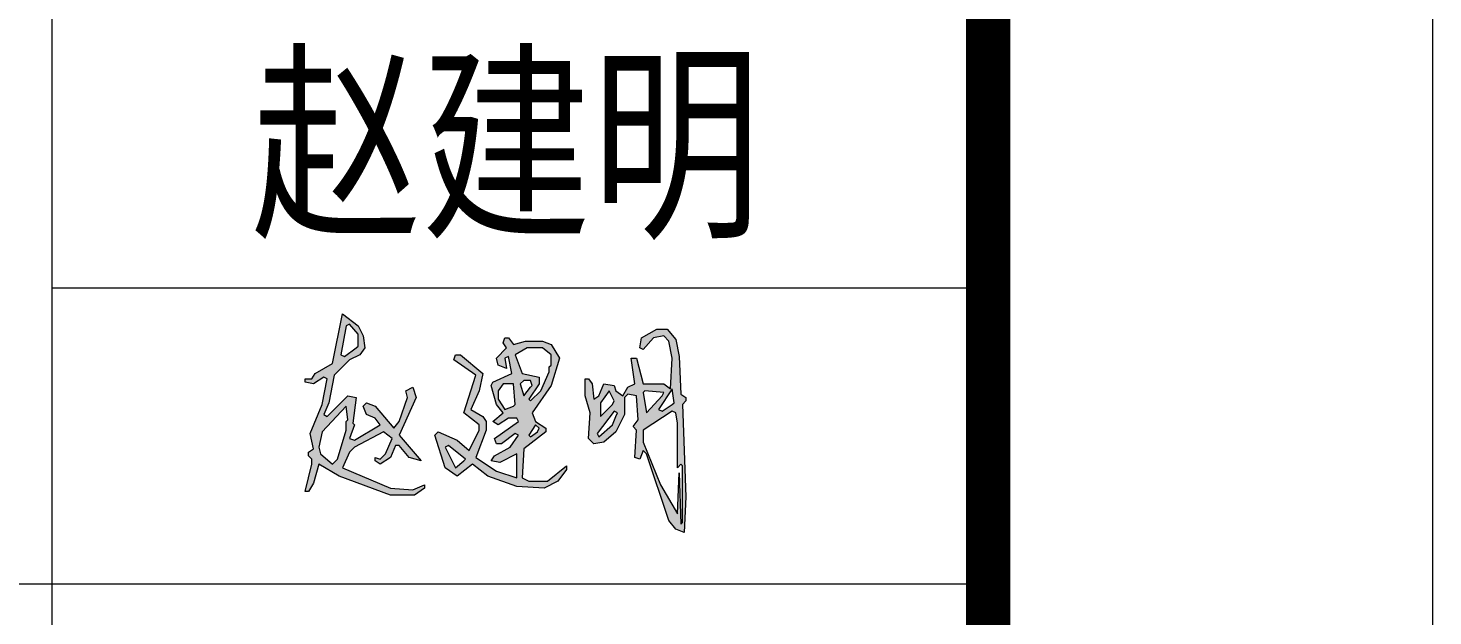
# Model space of a CAD drawing. Header units: inches. Extents: x -3733042 to -3643265, y 623859 to 997713.
# Drawn here: x -3648002 to -3643265, y 648555 to 650535 of the extents above; entities that cross this region are included whole.
import ezdxf
from ezdxf.enums import TextEntityAlignment as Align

# ---------------------------------------------------------------- set-up
doc = ezdxf.new("R2010")
doc.units = ezdxf.units.IN
doc.header["$LTSCALE"] = 1000
doc.header["$MEASUREMENT"] = 0
doc.linetypes.add('LENGSHUI', pattern=[22, 20, -1, 0, -1])
doc.layers.get('0').update_dxf_attribs({"lineweight": 18})
doc.layers.add('00签名', color=7, linetype='LENGSHUI', lineweight=18)
doc.layers.add('PUB_TITLE', color=153, linetype='Continuous', lineweight=18)
doc.styles.add('-黑体', font='msyh.ttf', dxfattribs={"width": 0.7})

msp = doc.modelspace()

# ---------------------------------------------------------------- hatches: boundary and pattern name
at = {"layer": '00签名', "linetype": 'Continuous'}
h = msp.add_hatch(color=256, dxfattribs=at)
h.paths.add_polyline_path([(-3646918.3, 649417.1), (-3646883.7, 649434.4), (-3646866.5, 649457.4), (-3646872.2, 649497.8), (-3646889.5, 649532.3), (-3646941.3, 649572.6), (-3646975.9, 649405.6), (-3647033.5, 649371), (-3647045, 649353.8), (-3647068.1, 649353.8), (-3647068.1, 649342.2), (-3647039.3, 649336.5), (-3647004.7, 649359.5), (-3646993.2, 649353.8), (-3647010.5, 649267.4), (-3647050.8, 649169.4), (-3647039.3, 649117.6), (-3647056.5, 649106.1), (-3647056.5, 649094.6), (-3647045, 649083), (-3647045, 649065.8), (-3647068.1, 648973.6), (-3647056.5, 648973.6), (-3647039.3, 649002.4), (-3647022, 649065.8), (-3646952.9, 649025.4), (-3646780.1, 648962.1), (-3646699.4, 648962.1), (-3646664.9, 648985.1), (-3646664.9, 648996.6), (-3646705.2, 648979.4), (-3646780.1, 648985.1), (-3646941.3, 649054.2), (-3646918.3, 649106.1), (-3646901, 649123.4), (-3646803.1, 649175.2), (-3646774.3, 649152.2), (-3646797.3, 649100.3), (-3646814.6, 649083), (-3646831.9, 649088.8), (-3646831.9, 649077.3), (-3646814.6, 649065.8), (-3646780.1, 649088.8), (-3646762.8, 649129.1), (-3646751.3, 649129.1), (-3646716.7, 649088.8), (-3646676.4, 649077.3), (-3646751.3, 649163.7), (-3646693.7, 649290.4), (-3646705.2, 649325), (-3646728.2, 649313.4), (-3646722.5, 649290.4), (-3646751.3, 649209.8), (-3646768.5, 649186.7), (-3646831.9, 649261.6), (-3646860.7, 649273.1), (-3646872.2, 649261.6), (-3646860.7, 649232.8), (-3646831.9, 649221.3), (-3646814.6, 649198.2), (-3646901, 649146.4), (-3646918.3, 649152.2), (-3646901, 649198.2), (-3646906.8, 649204), (-3646895.3, 649290.4), (-3646924.1, 649296.2), (-3646993.2, 649227), (-3647004.7, 649232.8), (-3646987.4, 649273.1), (-3646970.1, 649365.3)], flags=0)
h.paths.add_polyline_path([(-3646947.1, 649434.4), (-3646929.8, 649532.3), (-3646918.3, 649538.1), (-3646889.5, 649503.5), (-3646889.5, 649463.2), (-3646895.3, 649457.4), (-3646935.6, 649428.6)], flags=0)
h.paths.add_polyline_path([(-3646929.8, 649261.6), (-3646924.1, 649215.5), (-3646929.8, 649209.8), (-3646929.8, 649181), (-3646958.6, 649083), (-3646975.9, 649065.8), (-3647016.2, 649100.3), (-3647022, 649123.4), (-3647010.5, 649175.2)], flags=0)
h = msp.add_hatch(color=256, dxfattribs=at)
h.paths.add_polyline_path([(-3646238.6, 649469), (-3646267.4, 649480.5), (-3646325, 649480.5), (-3646365.3, 649469), (-3646382.6, 649492), (-3646394.1, 649492), (-3646399.9, 649474.7), (-3646388.4, 649457.4), (-3646422.9, 649422.9), (-3646417.2, 649399.8), (-3646388.4, 649388.3), (-3646394.1, 649422.9), (-3646382.6, 649428.6), (-3646371.1, 649371), (-3646434.5, 649342.2), (-3646440.2, 649330.7), (-3646422.9, 649267.4), (-3646399.9, 649238.6), (-3646434.5, 649209.8), (-3646417.2, 649198.2), (-3646382.6, 649221.3), (-3646353.8, 649221.3), (-3646348.1, 649209.8), (-3646428.7, 649152.2), (-3646422.9, 649134.9), (-3646405.7, 649134.9), (-3646359.6, 649169.4), (-3646348.1, 649163.7), (-3646376.9, 649123.4), (-3646428.7, 649094.6), (-3646440.2, 649077.3), (-3646411.4, 649071.5), (-3646353.8, 649100.3), (-3646353.8, 649019.7), (-3646422.9, 649042.7), (-3646492.1, 649088.8), (-3646457.5, 649181), (-3646457.5, 649209.8), (-3646469, 649227), (-3646509.3, 649250.1), (-3646480.5, 649313.4), (-3646469, 649371), (-3646543.9, 649434.4), (-3646561.2, 649434.4), (-3646566.9, 649417.1), (-3646492.1, 649365.3), (-3646532.4, 649238.6), (-3646480.5, 649198.2), (-3646480.5, 649181), (-3646515.1, 649111.8), (-3646555.4, 649146.4), (-3646618.8, 649175.2), (-3646630.3, 649163.7), (-3646595.7, 649054.2), (-3646555.4, 649025.4), (-3646503.6, 649065.8), (-3646451.7, 649025.4), (-3646353.8, 648990.9), (-3646261.7, 648985.1), (-3646215.6, 649008.2), (-3646186.8, 649048.5), (-3646186.8, 649060), (-3646250.1, 649008.2), (-3646313.5, 649008.2), (-3646336.5, 649019.7), (-3646330.8, 649117.6), (-3646255.9, 649175.2), (-3646255.9, 649186.7), (-3646290.5, 649209.8), (-3646302, 649238.6), (-3646238.6, 649330.7), (-3646209.8, 649422.9)], flags=0)
h.paths.add_polyline_path([(-3646359.6, 649434.4), (-3646319.3, 649457.4), (-3646267.4, 649457.4), (-3646238.6, 649434.4), (-3646238.6, 649399.8), (-3646244.4, 649394.1), (-3646244.4, 649376.8), (-3646273.2, 649313.4), (-3646307.7, 649278.9), (-3646313.5, 649284.6), (-3646278.9, 649336.5), (-3646278.9, 649359.5), (-3646336.5, 649371)], flags=0)
h.paths.add_polyline_path([(-3646365.3, 649336.5), (-3646359.6, 649267.4), (-3646365.3, 649261.6), (-3646394.1, 649250.1), (-3646417.2, 649284.6), (-3646417.2, 649313.4), (-3646399.9, 649336.5)], flags=0)
h.paths.add_polyline_path([(-3646330.8, 649348), (-3646307.7, 649348), (-3646302, 649330.7), (-3646307.7, 649325), (-3646330.8, 649296.2), (-3646342.3, 649336.5)], flags=0)
h.paths.add_polyline_path([(-3646290.5, 649198.2), (-3646278.9, 649186.7), (-3646284.7, 649175.2), (-3646307.7, 649157.9), (-3646313.5, 649163.7)], flags=0)
h.paths.add_polyline_path([(-3646584.2, 649129.1), (-3646526.6, 649083), (-3646532.4, 649077.3), (-3646561.2, 649054.2), (-3646595.7, 649123.4)], flags=0)
h.paths.add_polyline_path([(-3645950.6, 649422.9), (-3645967.9, 649422.9), (-3645956.4, 649336.5), (-3645979.4, 649325), (-3645996.7, 649296.2), (-3646019.7, 649313.4), (-3646025.5, 649330.7), (-3646060.1, 649336.5), (-3646077.3, 649296.2), (-3646094.6, 649284.6), (-3646100.4, 649336.5), (-3646111.9, 649353.8), (-3646123.4, 649353.8), (-3646123.4, 649296.2), (-3646106.1, 649238.6), (-3646111.9, 649152.2), (-3646094.6, 649134.9), (-3646060.1, 649140.6), (-3646019.7, 649175.2), (-3645990.9, 649232.8), (-3645990.9, 649290.4), (-3645979.4, 649301.9), (-3645950.6, 649296.2), (-3645944.9, 649215.5), (-3645962.1, 649192.5), (-3645950.6, 649181), (-3645956.4, 649088.8), (-3645939.1, 649083), (-3645927.6, 649111.8), (-3645916.1, 649100.3), (-3645841.2, 648875.7), (-3645818.1, 648846.9), (-3645789.3, 648835.4), (-3645783.6, 648956.3), (-3645795.1, 649267.4), (-3645783.6, 649278.9), (-3645783.6, 649290.4), (-3645800.9, 649301.9), (-3645806.6, 649428.6), (-3645818.1, 649486.2), (-3645846.9, 649520.8), (-3645881.5, 649520.8), (-3645933.3, 649492), (-3645939.1, 649457.4), (-3645927.6, 649451.7), (-3645893, 649492), (-3645858.5, 649497.8), (-3645841.2, 649480.5), (-3645829.7, 649422.9), (-3645835.4, 649319.2), (-3645858.5, 649336.5), (-3645927.6, 649336.5)], flags=0)
h.paths.add_polyline_path([(-3645921.8, 649313.4), (-3645858.5, 649307.7), (-3645864.2, 649296.2), (-3645916.1, 649238.6), (-3645927.6, 649307.7)], flags=0)
h.paths.add_polyline_path([(-3646025.5, 649278.9), (-3646031.3, 649267.4), (-3646071.6, 649227), (-3646071.6, 649273.1), (-3646042.8, 649313.4)], flags=0)
h.paths.add_polyline_path([(-3645829.7, 649319.2), (-3645823.9, 649273.1), (-3645829.7, 649267.4), (-3645864.2, 649244.3), (-3645875.7, 649250.1)], flags=0)
h.paths.add_polyline_path([(-3646014, 649238.6), (-3646019.7, 649227), (-3646031.3, 649198.2), (-3646077.3, 649157.9), (-3646083.1, 649169.4), (-3646025.5, 649244.3)], flags=0)
h.paths.add_polyline_path([(-3645829.7, 649244.3), (-3645818.1, 649238.6), (-3645812.4, 649204), (-3645812.4, 649054.2), (-3645800.9, 649065.8), (-3645795.1, 649060), (-3645795.1, 648869.9), (-3645800.9, 648864.2), (-3645806.6, 649037), (-3645812.4, 648898.7), (-3645870, 648996.6), (-3645927.6, 649140.6), (-3645927.6, 649181)], flags=0)

# ---------------------------------------------------------------- linework, layer by layer
for points in [[(-3646664.9, 648996.6), (-3646664.9, 648985.1), (-3646699.4, 648962.1), (-3646780.1, 648962.1), (-3646952.9, 649025.4), (-3647022, 649065.8), (-3647039.3, 649002.4), (-3647056.5, 648973.6), (-3647068.1, 648973.6), (-3647045, 649065.8), (-3647045, 649083), (-3647056.5, 649094.6), (-3647056.5, 649106.1), (-3647039.3, 649117.6), (-3647050.8, 649169.4), (-3647010.5, 649267.4), (-3646993.2, 649353.8), (-3647004.7, 649359.5), (-3647039.3, 649336.5), (-3647068.1, 649342.2), (-3647068.1, 649353.8), (-3647045, 649353.8), (-3647033.5, 649371), (-3646975.9, 649405.6), (-3646941.3, 649572.6), (-3646889.5, 649532.3), (-3646872.2, 649497.8), (-3646866.5, 649457.4), (-3646883.7, 649434.4), (-3646918.3, 649417.1), (-3646970.1, 649365.3), (-3646987.4, 649273.1), (-3647004.7, 649232.8), (-3646993.2, 649227), (-3646924.1, 649296.2), (-3646895.3, 649290.4), (-3646906.8, 649204), (-3646901, 649198.2), (-3646918.3, 649152.2), (-3646901, 649146.4), (-3646814.6, 649198.2), (-3646831.9, 649221.3), (-3646860.7, 649232.8), (-3646872.2, 649261.6), (-3646860.7, 649273.1), (-3646831.9, 649261.6), (-3646768.5, 649186.7), (-3646751.3, 649209.8), (-3646722.5, 649290.4), (-3646728.2, 649313.4), (-3646705.2, 649325), (-3646693.7, 649290.4), (-3646751.3, 649163.7), (-3646676.4, 649077.3), (-3646716.7, 649088.8), (-3646751.3, 649129.1), (-3646762.8, 649129.1), (-3646780.1, 649088.8), (-3646814.6, 649065.8), (-3646831.9, 649077.3), (-3646831.9, 649088.8), (-3646814.6, 649083), (-3646797.3, 649100.3), (-3646774.3, 649152.2), (-3646803.1, 649175.2), (-3646901, 649123.4), (-3646918.3, 649106.1), (-3646941.3, 649054.2), (-3646780.1, 648985.1), (-3646705.2, 648979.4), (-3646664.9, 648996.6)], [(-3646895.3, 649457.4), (-3646889.5, 649463.2), (-3646889.5, 649503.5), (-3646918.3, 649538.1), (-3646929.8, 649532.3), (-3646947.1, 649434.4), (-3646935.6, 649428.6), (-3646895.3, 649457.4)], [(-3645783.6, 649290.4), (-3645783.6, 649278.9), (-3645795.1, 649267.4), (-3645783.6, 648956.3), (-3645789.3, 648835.4), (-3645818.1, 648846.9), (-3645841.2, 648875.7), (-3645916.1, 649100.3), (-3645927.6, 649111.8), (-3645939.1, 649083), (-3645956.4, 649088.8), (-3645950.6, 649181), (-3645962.1, 649192.5), (-3645944.9, 649215.5), (-3645950.6, 649296.2), (-3645979.4, 649301.9), (-3645990.9, 649290.4), (-3645990.9, 649232.8), (-3646019.7, 649175.2), (-3646060.1, 649140.6), (-3646094.6, 649134.9), (-3646111.9, 649152.2), (-3646106.1, 649238.6), (-3646123.4, 649296.2), (-3646123.4, 649353.8), (-3646111.9, 649353.8), (-3646100.4, 649336.5), (-3646094.6, 649284.6), (-3646077.3, 649296.2), (-3646060.1, 649336.5), (-3646025.5, 649330.7), (-3646019.7, 649313.4), (-3645996.7, 649296.2), (-3645979.4, 649325), (-3645956.4, 649336.5), (-3645967.9, 649422.9), (-3645950.6, 649422.9), (-3645927.6, 649336.5), (-3645858.5, 649336.5), (-3645835.4, 649319.2), (-3645829.7, 649422.9), (-3645841.2, 649480.5), (-3645858.5, 649497.8), (-3645893, 649492), (-3645927.6, 649451.7), (-3645939.1, 649457.4), (-3645933.3, 649492), (-3645881.5, 649520.8), (-3645846.9, 649520.8), (-3645818.1, 649486.2), (-3645806.6, 649428.6), (-3645800.9, 649301.9), (-3645783.6, 649290.4)], [(-3646186.8, 649060), (-3646186.8, 649048.5), (-3646215.6, 649008.2), (-3646261.7, 648985.1), (-3646353.8, 648990.9), (-3646451.7, 649025.4), (-3646503.6, 649065.8), (-3646555.4, 649025.4), (-3646595.7, 649054.2), (-3646630.3, 649163.7), (-3646618.8, 649175.2), (-3646555.4, 649146.4), (-3646515.1, 649111.8), (-3646480.5, 649181), (-3646480.5, 649198.2), (-3646532.4, 649238.6), (-3646492.1, 649365.3), (-3646566.9, 649417.1), (-3646561.2, 649434.4), (-3646543.9, 649434.4), (-3646469, 649371), (-3646480.5, 649313.4), (-3646509.3, 649250.1), (-3646469, 649227), (-3646457.5, 649209.8), (-3646457.5, 649181), (-3646492.1, 649088.8), (-3646422.9, 649042.7), (-3646353.8, 649019.7), (-3646353.8, 649100.3), (-3646411.4, 649071.5), (-3646440.2, 649077.3), (-3646428.7, 649094.6), (-3646376.9, 649123.4), (-3646348.1, 649163.7), (-3646359.6, 649169.4), (-3646405.7, 649134.9), (-3646422.9, 649134.9), (-3646428.7, 649152.2), (-3646348.1, 649209.8), (-3646353.8, 649221.3), (-3646382.6, 649221.3), (-3646417.2, 649198.2), (-3646434.5, 649209.8), (-3646399.9, 649238.6), (-3646422.9, 649267.4), (-3646440.2, 649330.7), (-3646434.5, 649342.2), (-3646371.1, 649371), (-3646382.6, 649428.6), (-3646394.1, 649422.9), (-3646388.4, 649388.3), (-3646417.2, 649399.8), (-3646422.9, 649422.9), (-3646388.4, 649457.4), (-3646399.9, 649474.7), (-3646394.1, 649492), (-3646382.6, 649492), (-3646365.3, 649469), (-3646325, 649480.5), (-3646267.4, 649480.5), (-3646238.6, 649469), (-3646209.8, 649422.9), (-3646238.6, 649330.7), (-3646302, 649238.6), (-3646290.5, 649209.8), (-3646255.9, 649186.7), (-3646255.9, 649175.2), (-3646330.8, 649117.6), (-3646336.5, 649019.7), (-3646313.5, 649008.2), (-3646250.1, 649008.2), (-3646186.8, 649060)], [(-3646244.4, 649394.1), (-3646238.6, 649399.8), (-3646238.6, 649434.4), (-3646267.4, 649457.4), (-3646319.3, 649457.4), (-3646359.6, 649434.4), (-3646336.5, 649371), (-3646278.9, 649359.5), (-3646278.9, 649336.5), (-3646313.5, 649284.6), (-3646307.7, 649278.9), (-3646273.2, 649313.4), (-3646244.4, 649376.8), (-3646244.4, 649394.1)], [(-3646365.3, 649261.6), (-3646359.6, 649267.4), (-3646365.3, 649336.5), (-3646399.9, 649336.5), (-3646417.2, 649313.4), (-3646417.2, 649284.6), (-3646394.1, 649250.1), (-3646365.3, 649261.6)], [(-3646307.7, 649325), (-3646302, 649330.7), (-3646307.7, 649348), (-3646330.8, 649348), (-3646342.3, 649336.5), (-3646330.8, 649296.2), (-3646307.7, 649325)], [(-3646031.3, 649267.4), (-3646025.5, 649278.9), (-3646042.8, 649313.4), (-3646071.6, 649273.1), (-3646071.6, 649227), (-3646031.3, 649267.4)], [(-3645864.2, 649296.2), (-3645858.5, 649307.7), (-3645921.8, 649313.4), (-3645927.6, 649307.7), (-3645916.1, 649238.6), (-3645864.2, 649296.2)], [(-3645829.7, 649267.4), (-3645823.9, 649273.1), (-3645829.7, 649319.2), (-3645875.7, 649250.1), (-3645864.2, 649244.3), (-3645829.7, 649267.4)], [(-3646929.8, 649209.8), (-3646924.1, 649215.5), (-3646929.8, 649261.6), (-3647010.5, 649175.2), (-3647022, 649123.4), (-3647016.2, 649100.3), (-3646975.9, 649065.8), (-3646958.6, 649083), (-3646929.8, 649181), (-3646929.8, 649209.8)], [(-3646019.7, 649227), (-3646014, 649238.6), (-3646025.5, 649244.3), (-3646083.1, 649169.4), (-3646077.3, 649157.9), (-3646031.3, 649198.2), (-3646019.7, 649227)], [(-3645800.9, 648864.2), (-3645795.1, 648869.9), (-3645795.1, 649060), (-3645800.9, 649065.8), (-3645812.4, 649054.2), (-3645812.4, 649204), (-3645818.1, 649238.6), (-3645829.7, 649244.3), (-3645927.6, 649181), (-3645927.6, 649140.6), (-3645870, 648996.6), (-3645812.4, 648898.7), (-3645806.6, 649037), (-3645800.9, 648864.2)], [(-3646284.7, 649175.2), (-3646278.9, 649186.7), (-3646290.5, 649198.2), (-3646313.5, 649163.7), (-3646307.7, 649157.9), (-3646284.7, 649175.2)], [(-3646532.4, 649077.3), (-3646526.6, 649083), (-3646584.2, 649129.1), (-3646595.7, 649123.4), (-3646561.2, 649054.2), (-3646532.4, 649077.3)]]:
    msp.add_lwpolyline(points, dxfattribs=at)
at = {"layer": 'PUB_TITLE'}
for p, q in [((-3647921.7, 658388.8), (-3647921.7, 639212.6)), ((-3647921.7, 649659.9), (-3644764.6, 649659.9)), ((-3651078.8, 648662.6), (-3644764.6, 648662.6))]:
    msp.add_line(p, q, dxfattribs=at)
msp.add_lwpolyline([(-3643264.6, 637712.6), (-3643264.6, 700712.6), (-3732364.6, 700712.6), (-3732364.6, 637712.6)], close=True, dxfattribs=at)
msp.add_lwpolyline([(-3644764.6, 639212.6, 150, 150, 0), (-3644764.6, 699212.6, 150, 150, 0), (-3728614.6, 699212.6, 150, 150, 0), (-3728614.6, 639212.6, 150, 150, 0)], format="xyseb", close=True, dxfattribs=at)
msp.add_lwpolyline([(-3644764.6, 639212.6, 150, 150, 0), (-3644764.6, 699212.6, 150, 150, 0), (-3728614.6, 699212.6, 150, 150, 0), (-3728614.6, 639212.6, 150, 150, 0)], format="xyseb", close=True, dxfattribs=at)

# ---------------------------------------------------------------- texts
at = {"style": '-黑体', "width": 0.8}
msp.add_text('赵建明', height=525, dxfattribs=at).set_placement((-3647248.8, 650145.5), align=Align.MIDDLE_LEFT)

doc.saveas('drawing.dxf')
